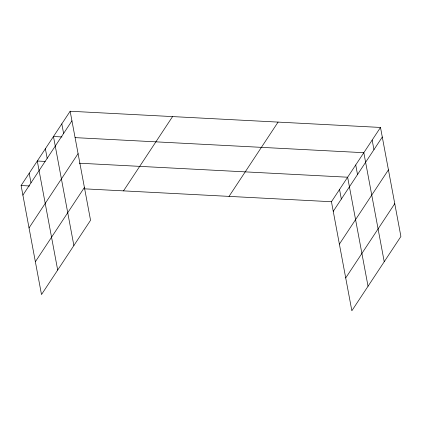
<?xml version="1.0" encoding="UTF-8"?>
<svg xmlns="http://www.w3.org/2000/svg" width="422" height="422" viewBox="0 0 422 422"><rect width="100%" height="100%" fill="white"/><g stroke="black" fill="none" stroke-linecap="round" stroke-linejoin="round"><path stroke-width="0.63" d="M70.147 111.244L90.551 220.273L41.504 294.556L21.1 185.527L70.147 111.244L380.496 127.444L400.9 236.473L351.853 310.756L331.449 201.727L380.496 127.444M22.893 195.112L71.94 120.829M29.034 227.927L78.081 153.645M35.364 261.74L84.411 187.458M123.514 190.876L172.561 116.588M229.035 196.383L278.082 122.095M333.243 211.316L382.29 137.029M339.388 244.132L388.43 169.844M345.713 277.94L394.76 203.657M62.002 136.944L53.467 136.501L73.876 245.53M75.137 137.63L363.822 152.701L384.226 261.73M45.165 161.426L37.284 161.014L57.687 270.043M79.299 163.208L347.633 177.214L368.042 286.243M21.1 185.527L29.635 185.975M84.126 188.819L331.449 201.727M372.157 140.072L373.95 149.657M355.73 164.96L357.524 174.544M339.541 189.473L341.335 199.057M61.807 123.873L63.601 133.457M45.376 148.755L47.169 158.345M29.192 173.268L30.985 182.858"/></g></svg>
